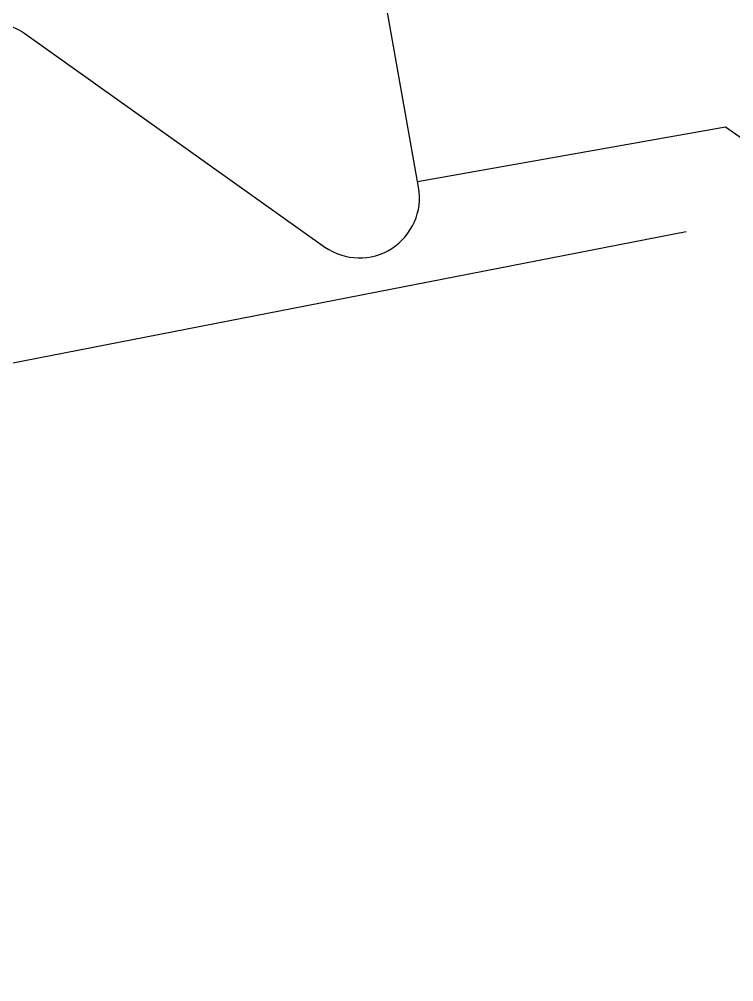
# Model space of a CAD drawing. Header units: millimetres. Extents: x 0 to 8967983, y -224399 to 13801.
# Drawn here: x 71339.998 to 71343.618, y -193419.398 to -193414.52 of the extents above; entities that cross this region are included whole.
import ezdxf

# ---------------------------------------------------------------- set-up
doc = ezdxf.new("R2010")
doc.units = ezdxf.units.MM
doc.header["$LTSCALE"] = 10
doc.layers.add('Архитектура', color=251, linetype='Continuous')

msp = doc.modelspace()

# ---------------------------------------------------------------- linework, layer by layer
at = {"layer": 'Архитектура', "lineweight": 25, "transparency": 33554684}
msp.add_line((71343.3766, -193415.5978), (69282.18, -193817.547), dxfattribs=at)
msp.add_line((71343.3766, -193415.5978), (69282.18, -193817.547), dxfattribs=at)
msp.add_line((71343.3766, -193415.5978), (69282.18, -193817.547), dxfattribs=at)
msp.add_line((71343.3766, -193415.5978), (69282.18, -193817.547), dxfattribs=at)
msp.add_line((71343.3766, -193415.5978), (69282.18, -193817.547), dxfattribs=at)
msp.add_line((71343.3766, -193415.5978), (69282.18, -193817.547), dxfattribs=at)
msp.add_line((71343.3766, -193415.5978), (69282.18, -193817.547), dxfattribs=at)
msp.add_line((71343.3766, -193415.5978), (69282.18, -193817.547), dxfattribs=at)
msp.add_line((71343.3766, -193415.5978), (69282.18, -193817.547), dxfattribs=at)
msp.add_line((71343.3766, -193415.5978), (69282.18, -193817.547), dxfattribs=at)
msp.add_line((71343.3766, -193415.5978), (69282.18, -193817.547), dxfattribs=at)
msp.add_line((71343.3766, -193415.5978), (69282.18, -193817.547), dxfattribs=at)
msp.add_line((71343.3766, -193415.5978), (69282.18, -193817.547), dxfattribs=at)
msp.add_line((71343.3766, -193415.5978), (69282.18, -193817.547), dxfattribs=at)
msp.add_line((71343.3766, -193415.5978), (69282.18, -193817.547), dxfattribs=at)
msp.add_line((71343.3766, -193415.5978), (69282.18, -193817.547), dxfattribs=at)
msp.add_line((71343.3766, -193415.5978), (69282.18, -193817.547), dxfattribs=at)
msp.add_line((71343.3766, -193415.5978), (69282.18, -193817.547), dxfattribs=at)
msp.add_line((71343.3766, -193415.5978), (69282.18, -193817.547), dxfattribs=at)
msp.add_line((71343.3766, -193415.5978), (69282.18, -193817.547), dxfattribs=at)
msp.add_line((71343.3766, -193415.5978), (69282.18, -193817.547), dxfattribs=at)
msp.add_line((71343.3766, -193415.5978), (69282.18, -193817.547), dxfattribs=at)
msp.add_line((71343.3766, -193415.5978), (69282.18, -193817.547), dxfattribs=at)
msp.add_line((71343.3766, -193415.5978), (69282.18, -193817.547), dxfattribs=at)
msp.add_line((71343.3766, -193415.5978), (69282.18, -193817.547), dxfattribs=at)
msp.add_line((71343.3766, -193415.5978), (69282.18, -193817.547), dxfattribs=at)
msp.add_line((71343.3766, -193415.5978), (69282.18, -193817.547), dxfattribs=at)
msp.add_line((71343.3766, -193415.5978), (69282.18, -193817.547), dxfattribs=at)
msp.add_line((71343.3766, -193415.5978), (69282.18, -193817.547), dxfattribs=at)
msp.add_line((71343.3766, -193415.5978), (69282.18, -193817.547), dxfattribs=at)
msp.add_line((71343.3766, -193415.5978), (69282.18, -193817.547), dxfattribs=at)
msp.add_line((71343.3766, -193415.5978), (69282.18, -193817.547), dxfattribs=at)
msp.add_line((71343.3766, -193415.5978), (69282.18, -193817.547), dxfattribs=at)
msp.add_line((71343.3766, -193415.5978), (69282.18, -193817.547), dxfattribs=at)
msp.add_line((71343.3766, -193415.5978), (69282.18, -193817.547), dxfattribs=at)
msp.add_line((71343.3766, -193415.5978), (69282.18, -193817.547), dxfattribs=at)
msp.add_line((71343.3766, -193415.5978), (69282.18, -193817.547), dxfattribs=at)
msp.add_line((71343.3766, -193415.5978), (69282.18, -193817.547), dxfattribs=at)
msp.add_line((71343.3766, -193415.5978), (69282.18, -193817.547), dxfattribs=at)
msp.add_line((71343.3766, -193415.5978), (69282.18, -193817.547), dxfattribs=at)
msp.add_line((71343.3766, -193415.5978), (69282.18, -193817.547), dxfattribs=at)
msp.add_line((71343.3766, -193415.5978), (69282.18, -193817.547), dxfattribs=at)
msp.add_line((71343.3766, -193415.5978), (69282.18, -193817.547), dxfattribs=at)
msp.add_line((71343.3766, -193415.5978), (69282.18, -193817.547), dxfattribs=at)
msp.add_line((71343.3766, -193415.5978), (69282.18, -193817.547), dxfattribs=at)
msp.add_line((71343.3766, -193415.5978), (69282.18, -193817.547), dxfattribs=at)
msp.add_line((71343.3766, -193415.5978), (69282.18, -193817.547), dxfattribs=at)
msp.add_line((71343.3766, -193415.5978), (69282.18, -193817.547), dxfattribs=at)
msp.add_line((71343.3766, -193415.5978), (69282.18, -193817.547), dxfattribs=at)
msp.add_line((71343.3766, -193415.5978), (69282.18, -193817.547), dxfattribs=at)
msp.add_line((71343.3766, -193415.5978), (69282.18, -193817.547), dxfattribs=at)
msp.add_line((71343.3766, -193415.5978), (69282.18, -193817.547), dxfattribs=at)
msp.add_line((71343.3766, -193415.5978), (69282.18, -193817.547), dxfattribs=at)
msp.add_lwpolyline([(71329.514, -193408.4503), (71330.7693, -193415.5333, 0.430028), (71331.1257, -193415.7976), (71331.846, -193415.6699, 0.109814), (71331.9678, -193415.6193), (71333.8598, -193414.4172, -0.800036), (71334.2999, -193414.8171, -0.079083), (71332.3005, -193417.2238, 0.348803), (71332.1306, -193417.6918, 0.436125), (71333.0022, -193417.8329, 0.038423), (71334.1817, -193416.6212, -0.086853), (71335.7915, -193415.2719, -0.346763), (71336.1657, -193415.3202), (71336.7736, -193415.9555, 0.527877), (71337.2692, -193415.8676), (71337.6217, -193415.0622, -0.527877), (71338.1173, -193414.9743), (71338.7252, -193415.6096, 0.527877), (71339.2208, -193415.5217), (71339.5733, -193414.7163, -0.469739), (71340.0257, -193414.5918), (71341.5466, -193415.6745, 0.667984), (71342.0214, -193415.3716), (71340.4511, -193406.5118, 0.414214)], format="xyb", dxfattribs=at)
msp.add_lwpolyline([(71329.514, -193408.4503), (71330.7693, -193415.5333, 0.430028), (71331.1257, -193415.7976), (71331.846, -193415.6699, 0.109814), (71331.9678, -193415.6193), (71333.8598, -193414.4172, -0.800036), (71334.2999, -193414.8171, -0.079083), (71332.3005, -193417.2238, 0.348803), (71332.1306, -193417.6918, 0.436125), (71333.0022, -193417.8329, 0.038423), (71334.1817, -193416.6212, -0.086853), (71335.7915, -193415.2719, -0.346763), (71336.1657, -193415.3202), (71336.7736, -193415.9555, 0.527877), (71337.2692, -193415.8676), (71337.6217, -193415.0622, -0.527877), (71338.1173, -193414.9743), (71338.7252, -193415.6096, 0.527877), (71339.2208, -193415.5217), (71339.5733, -193414.7163, -0.469739), (71340.0257, -193414.5918), (71341.5466, -193415.6745, 0.667984), (71342.0214, -193415.3716), (71340.4511, -193406.5118, 0.414214)], format="xyb", dxfattribs=at)
msp.add_lwpolyline([(71329.514, -193408.4503), (71330.7693, -193415.5333, 0.430028), (71331.1257, -193415.7976), (71331.846, -193415.6699, 0.109814), (71331.9678, -193415.6193), (71333.8598, -193414.4172, -0.800036), (71334.2999, -193414.8171, -0.079083), (71332.3005, -193417.2238, 0.348803), (71332.1306, -193417.6918, 0.436125), (71333.0022, -193417.8329, 0.038423), (71334.1817, -193416.6212, -0.086853), (71335.7915, -193415.2719, -0.346763), (71336.1657, -193415.3202), (71336.7736, -193415.9555, 0.527877), (71337.2692, -193415.8676), (71337.6217, -193415.0622, -0.527877), (71338.1173, -193414.9743), (71338.7252, -193415.6096, 0.527877), (71339.2208, -193415.5217), (71339.5733, -193414.7163, -0.469739), (71340.0257, -193414.5918), (71341.5466, -193415.6745, 0.667984), (71342.0214, -193415.3716), (71340.4511, -193406.5118, 0.414214)], format="xyb", dxfattribs=at)
msp.add_lwpolyline([(71329.514, -193408.4503), (71330.7693, -193415.5333, 0.430028), (71331.1257, -193415.7976), (71331.846, -193415.6699, 0.109814), (71331.9678, -193415.6193), (71333.8598, -193414.4172, -0.800036), (71334.2999, -193414.8171, -0.079083), (71332.3005, -193417.2238, 0.348803), (71332.1306, -193417.6918, 0.436125), (71333.0022, -193417.8329, 0.038423), (71334.1817, -193416.6212, -0.086853), (71335.7915, -193415.2719, -0.346763), (71336.1657, -193415.3202), (71336.7736, -193415.9555, 0.527877), (71337.2692, -193415.8676), (71337.6217, -193415.0622, -0.527877), (71338.1173, -193414.9743), (71338.7252, -193415.6096, 0.527877), (71339.2208, -193415.5217), (71339.5733, -193414.7163, -0.469739), (71340.0257, -193414.5918), (71341.5466, -193415.6745, 0.667984), (71342.0214, -193415.3716), (71340.4511, -193406.5118, 0.414214)], format="xyb", dxfattribs=at)
msp.add_lwpolyline([(71329.514, -193408.4503), (71330.7693, -193415.5333, 0.430028), (71331.1257, -193415.7976), (71331.846, -193415.6699, 0.109814), (71331.9678, -193415.6193), (71333.8598, -193414.4172, -0.800036), (71334.2999, -193414.8171, -0.079083), (71332.3005, -193417.2238, 0.348803), (71332.1306, -193417.6918, 0.436125), (71333.0022, -193417.8329, 0.038423), (71334.1817, -193416.6212, -0.086853), (71335.7915, -193415.2719, -0.346763), (71336.1657, -193415.3202), (71336.7736, -193415.9555, 0.527877), (71337.2692, -193415.8676), (71337.6217, -193415.0622, -0.527877), (71338.1173, -193414.9743), (71338.7252, -193415.6096, 0.527877), (71339.2208, -193415.5217), (71339.5733, -193414.7163, -0.469739), (71340.0257, -193414.5918), (71341.5466, -193415.6745, 0.667984), (71342.0214, -193415.3716), (71340.4511, -193406.5118, 0.414214)], format="xyb", dxfattribs=at)
msp.add_lwpolyline([(71329.514, -193408.4503), (71330.7693, -193415.5333, 0.430028), (71331.1257, -193415.7976), (71331.846, -193415.6699, 0.109814), (71331.9678, -193415.6193), (71333.8598, -193414.4172, -0.800036), (71334.2999, -193414.8171, -0.079083), (71332.3005, -193417.2238, 0.348803), (71332.1306, -193417.6918, 0.436125), (71333.0022, -193417.8329, 0.038423), (71334.1817, -193416.6212, -0.086853), (71335.7915, -193415.2719, -0.346763), (71336.1657, -193415.3202), (71336.7736, -193415.9555, 0.527877), (71337.2692, -193415.8676), (71337.6217, -193415.0622, -0.527877), (71338.1173, -193414.9743), (71338.7252, -193415.6096, 0.527877), (71339.2208, -193415.5217), (71339.5733, -193414.7163, -0.469739), (71340.0257, -193414.5918), (71341.5466, -193415.6745, 0.667984), (71342.0214, -193415.3716), (71340.4511, -193406.5118, 0.414214)], format="xyb", dxfattribs=at)
msp.add_lwpolyline([(71329.514, -193408.4503), (71330.7693, -193415.5333, 0.430028), (71331.1257, -193415.7976), (71331.846, -193415.6699, 0.109814), (71331.9678, -193415.6193), (71333.8598, -193414.4172, -0.800036), (71334.2999, -193414.8171, -0.079083), (71332.3005, -193417.2238, 0.348803), (71332.1306, -193417.6918, 0.436125), (71333.0022, -193417.8329, 0.038423), (71334.1817, -193416.6212, -0.086853), (71335.7915, -193415.2719, -0.346763), (71336.1657, -193415.3202), (71336.7736, -193415.9555, 0.527877), (71337.2692, -193415.8676), (71337.6217, -193415.0622, -0.527877), (71338.1173, -193414.9743), (71338.7252, -193415.6096, 0.527877), (71339.2208, -193415.5217), (71339.5733, -193414.7163, -0.469739), (71340.0257, -193414.5918), (71341.5466, -193415.6745, 0.667984), (71342.0214, -193415.3716), (71340.4511, -193406.5118, 0.414214)], format="xyb", dxfattribs=at)
msp.add_lwpolyline([(71329.514, -193408.4503), (71330.7693, -193415.5333, 0.430028), (71331.1257, -193415.7976), (71331.846, -193415.6699, 0.109814), (71331.9678, -193415.6193), (71333.8598, -193414.4172, -0.800036), (71334.2999, -193414.8171, -0.079083), (71332.3005, -193417.2238, 0.348803), (71332.1306, -193417.6918, 0.436125), (71333.0022, -193417.8329, 0.038423), (71334.1817, -193416.6212, -0.086853), (71335.7915, -193415.2719, -0.346763), (71336.1657, -193415.3202), (71336.7736, -193415.9555, 0.527877), (71337.2692, -193415.8676), (71337.6217, -193415.0622, -0.527877), (71338.1173, -193414.9743), (71338.7252, -193415.6096, 0.527877), (71339.2208, -193415.5217), (71339.5733, -193414.7163, -0.469739), (71340.0257, -193414.5918), (71341.5466, -193415.6745, 0.667984), (71342.0214, -193415.3716), (71340.4511, -193406.5118, 0.414214)], format="xyb", dxfattribs=at)
msp.add_lwpolyline([(71329.514, -193408.4503), (71330.7693, -193415.5333, 0.430028), (71331.1257, -193415.7976), (71331.846, -193415.6699, 0.109814), (71331.9678, -193415.6193), (71333.8598, -193414.4172, -0.800036), (71334.2999, -193414.8171, -0.079083), (71332.3005, -193417.2238, 0.348803), (71332.1306, -193417.6918, 0.436125), (71333.0022, -193417.8329, 0.038423), (71334.1817, -193416.6212, -0.086853), (71335.7915, -193415.2719, -0.346763), (71336.1657, -193415.3202), (71336.7736, -193415.9555, 0.527877), (71337.2692, -193415.8676), (71337.6217, -193415.0622, -0.527877), (71338.1173, -193414.9743), (71338.7252, -193415.6096, 0.527877), (71339.2208, -193415.5217), (71339.5733, -193414.7163, -0.469739), (71340.0257, -193414.5918), (71341.5466, -193415.6745, 0.667984), (71342.0214, -193415.3716), (71340.4511, -193406.5118, 0.414214)], format="xyb", dxfattribs=at)
msp.add_lwpolyline([(71329.514, -193408.4503), (71330.7693, -193415.5333, 0.430028), (71331.1257, -193415.7976), (71331.846, -193415.6699, 0.109814), (71331.9678, -193415.6193), (71333.8598, -193414.4172, -0.800036), (71334.2999, -193414.8171, -0.079083), (71332.3005, -193417.2238, 0.348803), (71332.1306, -193417.6918, 0.436125), (71333.0022, -193417.8329, 0.038423), (71334.1817, -193416.6212, -0.086853), (71335.7915, -193415.2719, -0.346763), (71336.1657, -193415.3202), (71336.7736, -193415.9555, 0.527877), (71337.2692, -193415.8676), (71337.6217, -193415.0622, -0.527877), (71338.1173, -193414.9743), (71338.7252, -193415.6096, 0.527877), (71339.2208, -193415.5217), (71339.5733, -193414.7163, -0.469739), (71340.0257, -193414.5918), (71341.5466, -193415.6745, 0.667984), (71342.0214, -193415.3716), (71340.4511, -193406.5118, 0.414214)], format="xyb", dxfattribs=at)
msp.add_lwpolyline([(71329.514, -193408.4503), (71330.7693, -193415.5333, 0.430028), (71331.1257, -193415.7976), (71331.846, -193415.6699, 0.109814), (71331.9678, -193415.6193), (71333.8598, -193414.4172, -0.800036), (71334.2999, -193414.8171, -0.079083), (71332.3005, -193417.2238, 0.348803), (71332.1306, -193417.6918, 0.436125), (71333.0022, -193417.8329, 0.038423), (71334.1817, -193416.6212, -0.086853), (71335.7915, -193415.2719, -0.346763), (71336.1657, -193415.3202), (71336.7736, -193415.9555, 0.527877), (71337.2692, -193415.8676), (71337.6217, -193415.0622, -0.527877), (71338.1173, -193414.9743), (71338.7252, -193415.6096, 0.527877), (71339.2208, -193415.5217), (71339.5733, -193414.7163, -0.469739), (71340.0257, -193414.5918), (71341.5466, -193415.6745, 0.667984), (71342.0214, -193415.3716), (71340.4511, -193406.5118, 0.414214)], format="xyb", dxfattribs=at)
msp.add_lwpolyline([(71329.514, -193408.4503), (71330.7693, -193415.5333, 0.430028), (71331.1257, -193415.7976), (71331.846, -193415.6699, 0.109814), (71331.9678, -193415.6193), (71333.8598, -193414.4172, -0.800036), (71334.2999, -193414.8171, -0.079083), (71332.3005, -193417.2238, 0.348803), (71332.1306, -193417.6918, 0.436125), (71333.0022, -193417.8329, 0.038423), (71334.1817, -193416.6212, -0.086853), (71335.7915, -193415.2719, -0.346763), (71336.1657, -193415.3202), (71336.7736, -193415.9555, 0.527877), (71337.2692, -193415.8676), (71337.6217, -193415.0622, -0.527877), (71338.1173, -193414.9743), (71338.7252, -193415.6096, 0.527877), (71339.2208, -193415.5217), (71339.5733, -193414.7163, -0.469739), (71340.0257, -193414.5918), (71341.5466, -193415.6745, 0.667984), (71342.0214, -193415.3716), (71340.4511, -193406.5118, 0.414214)], format="xyb", dxfattribs=at)
msp.add_lwpolyline([(71329.514, -193408.4503), (71330.7693, -193415.5333, 0.430028), (71331.1257, -193415.7976), (71331.846, -193415.6699, 0.109814), (71331.9678, -193415.6193), (71333.8598, -193414.4172, -0.800036), (71334.2999, -193414.8171, -0.079083), (71332.3005, -193417.2238, 0.348803), (71332.1306, -193417.6918, 0.436125), (71333.0022, -193417.8329, 0.038423), (71334.1817, -193416.6212, -0.086853), (71335.7915, -193415.2719, -0.346763), (71336.1657, -193415.3202), (71336.7736, -193415.9555, 0.527877), (71337.2692, -193415.8676), (71337.6217, -193415.0622, -0.527877), (71338.1173, -193414.9743), (71338.7252, -193415.6096, 0.527877), (71339.2208, -193415.5217), (71339.5733, -193414.7163, -0.469739), (71340.0257, -193414.5918), (71341.5466, -193415.6745, 0.667984), (71342.0214, -193415.3716), (71340.4511, -193406.5118, 0.414214)], format="xyb", dxfattribs=at)
msp.add_lwpolyline([(71329.514, -193408.4503), (71330.7693, -193415.5333, 0.430028), (71331.1257, -193415.7976), (71331.846, -193415.6699, 0.109814), (71331.9678, -193415.6193), (71333.8598, -193414.4172, -0.800036), (71334.2999, -193414.8171, -0.079083), (71332.3005, -193417.2238, 0.348803), (71332.1306, -193417.6918, 0.436125), (71333.0022, -193417.8329, 0.038423), (71334.1817, -193416.6212, -0.086853), (71335.7915, -193415.2719, -0.346763), (71336.1657, -193415.3202), (71336.7736, -193415.9555, 0.527877), (71337.2692, -193415.8676), (71337.6217, -193415.0622, -0.527877), (71338.1173, -193414.9743), (71338.7252, -193415.6096, 0.527877), (71339.2208, -193415.5217), (71339.5733, -193414.7163, -0.469739), (71340.0257, -193414.5918), (71341.5466, -193415.6745, 0.667984), (71342.0214, -193415.3716), (71340.4511, -193406.5118, 0.414214)], format="xyb", dxfattribs=at)
msp.add_lwpolyline([(71329.514, -193408.4503), (71330.7693, -193415.5333, 0.430028), (71331.1257, -193415.7976), (71331.846, -193415.6699, 0.109814), (71331.9678, -193415.6193), (71333.8598, -193414.4172, -0.800036), (71334.2999, -193414.8171, -0.079083), (71332.3005, -193417.2238, 0.348803), (71332.1306, -193417.6918, 0.436125), (71333.0022, -193417.8329, 0.038423), (71334.1817, -193416.6212, -0.086853), (71335.7915, -193415.2719, -0.346763), (71336.1657, -193415.3202), (71336.7736, -193415.9555, 0.527877), (71337.2692, -193415.8676), (71337.6217, -193415.0622, -0.527877), (71338.1173, -193414.9743), (71338.7252, -193415.6096, 0.527877), (71339.2208, -193415.5217), (71339.5733, -193414.7163, -0.469739), (71340.0257, -193414.5918), (71341.5466, -193415.6745, 0.667984), (71342.0214, -193415.3716), (71340.4511, -193406.5118, 0.414214)], format="xyb", dxfattribs=at)
msp.add_lwpolyline([(71329.514, -193408.4503), (71330.7693, -193415.5333, 0.430028), (71331.1257, -193415.7976), (71331.846, -193415.6699, 0.109814), (71331.9678, -193415.6193), (71333.8598, -193414.4172, -0.800036), (71334.2999, -193414.8171, -0.079083), (71332.3005, -193417.2238, 0.348803), (71332.1306, -193417.6918, 0.436125), (71333.0022, -193417.8329, 0.038423), (71334.1817, -193416.6212, -0.086853), (71335.7915, -193415.2719, -0.346763), (71336.1657, -193415.3202), (71336.7736, -193415.9555, 0.527877), (71337.2692, -193415.8676), (71337.6217, -193415.0622, -0.527877), (71338.1173, -193414.9743), (71338.7252, -193415.6096, 0.527877), (71339.2208, -193415.5217), (71339.5733, -193414.7163, -0.469739), (71340.0257, -193414.5918), (71341.5466, -193415.6745, 0.667984), (71342.0214, -193415.3716), (71340.4511, -193406.5118, 0.414214)], format="xyb", dxfattribs=at)
msp.add_lwpolyline([(71329.514, -193408.4503), (71330.7693, -193415.5333, 0.430028), (71331.1257, -193415.7976), (71331.846, -193415.6699, 0.109814), (71331.9678, -193415.6193), (71333.8598, -193414.4172, -0.800036), (71334.2999, -193414.8171, -0.079083), (71332.3005, -193417.2238, 0.348803), (71332.1306, -193417.6918, 0.436125), (71333.0022, -193417.8329, 0.038423), (71334.1817, -193416.6212, -0.086853), (71335.7915, -193415.2719, -0.346763), (71336.1657, -193415.3202), (71336.7736, -193415.9555, 0.527877), (71337.2692, -193415.8676), (71337.6217, -193415.0622, -0.527877), (71338.1173, -193414.9743), (71338.7252, -193415.6096, 0.527877), (71339.2208, -193415.5217), (71339.5733, -193414.7163, -0.469739), (71340.0257, -193414.5918), (71341.5466, -193415.6745, 0.667984), (71342.0214, -193415.3716), (71340.4511, -193406.5118, 0.414214)], format="xyb", dxfattribs=at)
msp.add_lwpolyline([(71329.514, -193408.4503), (71330.7693, -193415.5333, 0.430028), (71331.1257, -193415.7976), (71331.846, -193415.6699, 0.109814), (71331.9678, -193415.6193), (71333.8598, -193414.4172, -0.800036), (71334.2999, -193414.8171, -0.079083), (71332.3005, -193417.2238, 0.348803), (71332.1306, -193417.6918, 0.436125), (71333.0022, -193417.8329, 0.038423), (71334.1817, -193416.6212, -0.086853), (71335.7915, -193415.2719, -0.346763), (71336.1657, -193415.3202), (71336.7736, -193415.9555, 0.527877), (71337.2692, -193415.8676), (71337.6217, -193415.0622, -0.527877), (71338.1173, -193414.9743), (71338.7252, -193415.6096, 0.527877), (71339.2208, -193415.5217), (71339.5733, -193414.7163, -0.469739), (71340.0257, -193414.5918), (71341.5466, -193415.6745, 0.667984), (71342.0214, -193415.3716), (71340.4511, -193406.5118, 0.414214)], format="xyb", dxfattribs=at)
msp.add_lwpolyline([(71329.514, -193408.4503), (71330.7693, -193415.5333, 0.430028), (71331.1257, -193415.7976), (71331.846, -193415.6699, 0.109814), (71331.9678, -193415.6193), (71333.8598, -193414.4172, -0.800036), (71334.2999, -193414.8171, -0.079083), (71332.3005, -193417.2238, 0.348803), (71332.1306, -193417.6918, 0.436125), (71333.0022, -193417.8329, 0.038423), (71334.1817, -193416.6212, -0.086853), (71335.7915, -193415.2719, -0.346763), (71336.1657, -193415.3202), (71336.7736, -193415.9555, 0.527877), (71337.2692, -193415.8676), (71337.6217, -193415.0622, -0.527877), (71338.1173, -193414.9743), (71338.7252, -193415.6096, 0.527877), (71339.2208, -193415.5217), (71339.5733, -193414.7163, -0.469739), (71340.0257, -193414.5918), (71341.5466, -193415.6745, 0.667984), (71342.0214, -193415.3716), (71340.4511, -193406.5118, 0.414214)], format="xyb", dxfattribs=at)
msp.add_lwpolyline([(71329.514, -193408.4503), (71330.7693, -193415.5333, 0.430028), (71331.1257, -193415.7976), (71331.846, -193415.6699, 0.109814), (71331.9678, -193415.6193), (71333.8598, -193414.4172, -0.800036), (71334.2999, -193414.8171, -0.079083), (71332.3005, -193417.2238, 0.348803), (71332.1306, -193417.6918, 0.436125), (71333.0022, -193417.8329, 0.038423), (71334.1817, -193416.6212, -0.086853), (71335.7915, -193415.2719, -0.346763), (71336.1657, -193415.3202), (71336.7736, -193415.9555, 0.527877), (71337.2692, -193415.8676), (71337.6217, -193415.0622, -0.527877), (71338.1173, -193414.9743), (71338.7252, -193415.6096, 0.527877), (71339.2208, -193415.5217), (71339.5733, -193414.7163, -0.469739), (71340.0257, -193414.5918), (71341.5466, -193415.6745, 0.667984), (71342.0214, -193415.3716), (71340.4511, -193406.5118, 0.414214)], format="xyb", dxfattribs=at)
msp.add_lwpolyline([(71329.514, -193408.4503), (71330.7693, -193415.5333, 0.430028), (71331.1257, -193415.7976), (71331.846, -193415.6699, 0.109814), (71331.9678, -193415.6193), (71333.8598, -193414.4172, -0.800036), (71334.2999, -193414.8171, -0.079083), (71332.3005, -193417.2238, 0.348803), (71332.1306, -193417.6918, 0.436125), (71333.0022, -193417.8329, 0.038423), (71334.1817, -193416.6212, -0.086853), (71335.7915, -193415.2719, -0.346763), (71336.1657, -193415.3202), (71336.7736, -193415.9555, 0.527877), (71337.2692, -193415.8676), (71337.6217, -193415.0622, -0.527877), (71338.1173, -193414.9743), (71338.7252, -193415.6096, 0.527877), (71339.2208, -193415.5217), (71339.5733, -193414.7163, -0.469739), (71340.0257, -193414.5918), (71341.5466, -193415.6745, 0.667984), (71342.0214, -193415.3716), (71340.4511, -193406.5118, 0.414214)], format="xyb", dxfattribs=at)
msp.add_lwpolyline([(71329.514, -193408.4503), (71330.7693, -193415.5333, 0.430028), (71331.1257, -193415.7976), (71331.846, -193415.6699, 0.109814), (71331.9678, -193415.6193), (71333.8598, -193414.4172, -0.800036), (71334.2999, -193414.8171, -0.079083), (71332.3005, -193417.2238, 0.348803), (71332.1306, -193417.6918, 0.436125), (71333.0022, -193417.8329, 0.038423), (71334.1817, -193416.6212, -0.086853), (71335.7915, -193415.2719, -0.346763), (71336.1657, -193415.3202), (71336.7736, -193415.9555, 0.527877), (71337.2692, -193415.8676), (71337.6217, -193415.0622, -0.527877), (71338.1173, -193414.9743), (71338.7252, -193415.6096, 0.527877), (71339.2208, -193415.5217), (71339.5733, -193414.7163, -0.469739), (71340.0257, -193414.5918), (71341.5466, -193415.6745, 0.667984), (71342.0214, -193415.3716), (71340.4511, -193406.5118, 0.414214)], format="xyb", dxfattribs=at)
msp.add_lwpolyline([(71329.514, -193408.4503), (71330.7693, -193415.5333, 0.430028), (71331.1257, -193415.7976), (71331.846, -193415.6699, 0.109814), (71331.9678, -193415.6193), (71333.8598, -193414.4172, -0.800036), (71334.2999, -193414.8171, -0.079083), (71332.3005, -193417.2238, 0.348803), (71332.1306, -193417.6918, 0.436125), (71333.0022, -193417.8329, 0.038423), (71334.1817, -193416.6212, -0.086853), (71335.7915, -193415.2719, -0.346763), (71336.1657, -193415.3202), (71336.7736, -193415.9555, 0.527877), (71337.2692, -193415.8676), (71337.6217, -193415.0622, -0.527877), (71338.1173, -193414.9743), (71338.7252, -193415.6096, 0.527877), (71339.2208, -193415.5217), (71339.5733, -193414.7163, -0.469739), (71340.0257, -193414.5918), (71341.5466, -193415.6745, 0.667984), (71342.0214, -193415.3716), (71340.4511, -193406.5118, 0.414214)], format="xyb", dxfattribs=at)
msp.add_lwpolyline([(71329.514, -193408.4503), (71330.7693, -193415.5333, 0.430028), (71331.1257, -193415.7976), (71331.846, -193415.6699, 0.109814), (71331.9678, -193415.6193), (71333.8598, -193414.4172, -0.800036), (71334.2999, -193414.8171, -0.079083), (71332.3005, -193417.2238, 0.348803), (71332.1306, -193417.6918, 0.436125), (71333.0022, -193417.8329, 0.038423), (71334.1817, -193416.6212, -0.086853), (71335.7915, -193415.2719, -0.346763), (71336.1657, -193415.3202), (71336.7736, -193415.9555, 0.527877), (71337.2692, -193415.8676), (71337.6217, -193415.0622, -0.527877), (71338.1173, -193414.9743), (71338.7252, -193415.6096, 0.527877), (71339.2208, -193415.5217), (71339.5733, -193414.7163, -0.469739), (71340.0257, -193414.5918), (71341.5466, -193415.6745, 0.667984), (71342.0214, -193415.3716), (71340.4511, -193406.5118, 0.414214)], format="xyb", dxfattribs=at)
msp.add_lwpolyline([(71329.514, -193408.4503), (71330.7693, -193415.5333, 0.430028), (71331.1257, -193415.7976), (71331.846, -193415.6699, 0.109814), (71331.9678, -193415.6193), (71333.8598, -193414.4172, -0.800036), (71334.2999, -193414.8171, -0.079083), (71332.3005, -193417.2238, 0.348803), (71332.1306, -193417.6918, 0.436125), (71333.0022, -193417.8329, 0.038423), (71334.1817, -193416.6212, -0.086853), (71335.7915, -193415.2719, -0.346763), (71336.1657, -193415.3202), (71336.7736, -193415.9555, 0.527877), (71337.2692, -193415.8676), (71337.6217, -193415.0622, -0.527877), (71338.1173, -193414.9743), (71338.7252, -193415.6096, 0.527877), (71339.2208, -193415.5217), (71339.5733, -193414.7163, -0.469739), (71340.0257, -193414.5918), (71341.5466, -193415.6745, 0.667984), (71342.0214, -193415.3716), (71340.4511, -193406.5118, 0.414214)], format="xyb", dxfattribs=at)
msp.add_lwpolyline([(71329.514, -193408.4503), (71330.7693, -193415.5333, 0.430028), (71331.1257, -193415.7976), (71331.846, -193415.6699, 0.109814), (71331.9678, -193415.6193), (71333.8598, -193414.4172, -0.800036), (71334.2999, -193414.8171, -0.079083), (71332.3005, -193417.2238, 0.348803), (71332.1306, -193417.6918, 0.436125), (71333.0022, -193417.8329, 0.038423), (71334.1817, -193416.6212, -0.086853), (71335.7915, -193415.2719, -0.346763), (71336.1657, -193415.3202), (71336.7736, -193415.9555, 0.527877), (71337.2692, -193415.8676), (71337.6217, -193415.0622, -0.527877), (71338.1173, -193414.9743), (71338.7252, -193415.6096, 0.527877), (71339.2208, -193415.5217), (71339.5733, -193414.7163, -0.469739), (71340.0257, -193414.5918), (71341.5466, -193415.6745, 0.667984), (71342.0214, -193415.3716), (71340.4511, -193406.5118, 0.414214)], format="xyb", dxfattribs=at)
msp.add_lwpolyline([(71329.514, -193408.4503), (71330.7693, -193415.5333, 0.430028), (71331.1257, -193415.7976), (71331.846, -193415.6699, 0.109814), (71331.9678, -193415.6193), (71333.8598, -193414.4172, -0.800036), (71334.2999, -193414.8171, -0.079083), (71332.3005, -193417.2238, 0.348803), (71332.1306, -193417.6918, 0.436125), (71333.0022, -193417.8329, 0.038423), (71334.1817, -193416.6212, -0.086853), (71335.7915, -193415.2719, -0.346763), (71336.1657, -193415.3202), (71336.7736, -193415.9555, 0.527877), (71337.2692, -193415.8676), (71337.6217, -193415.0622, -0.527877), (71338.1173, -193414.9743), (71338.7252, -193415.6096, 0.527877), (71339.2208, -193415.5217), (71339.5733, -193414.7163, -0.469739), (71340.0257, -193414.5918), (71341.5466, -193415.6745, 0.667984), (71342.0214, -193415.3716), (71340.4511, -193406.5118, 0.414214)], format="xyb", dxfattribs=at)
msp.add_lwpolyline([(71329.514, -193408.4503), (71330.7693, -193415.5333, 0.430028), (71331.1257, -193415.7976), (71331.846, -193415.6699, 0.109814), (71331.9678, -193415.6193), (71333.8598, -193414.4172, -0.800036), (71334.2999, -193414.8171, -0.079083), (71332.3005, -193417.2238, 0.348803), (71332.1306, -193417.6918, 0.436125), (71333.0022, -193417.8329, 0.038423), (71334.1817, -193416.6212, -0.086853), (71335.7915, -193415.2719, -0.346763), (71336.1657, -193415.3202), (71336.7736, -193415.9555, 0.527877), (71337.2692, -193415.8676), (71337.6217, -193415.0622, -0.527877), (71338.1173, -193414.9743), (71338.7252, -193415.6096, 0.527877), (71339.2208, -193415.5217), (71339.5733, -193414.7163, -0.469739), (71340.0257, -193414.5918), (71341.5466, -193415.6745, 0.667984), (71342.0214, -193415.3716), (71340.4511, -193406.5118, 0.414214)], format="xyb", dxfattribs=at)
msp.add_lwpolyline([(71329.514, -193408.4503), (71330.7693, -193415.5333, 0.430028), (71331.1257, -193415.7976), (71331.846, -193415.6699, 0.109814), (71331.9678, -193415.6193), (71333.8598, -193414.4172, -0.800036), (71334.2999, -193414.8171, -0.079083), (71332.3005, -193417.2238, 0.348803), (71332.1306, -193417.6918, 0.436125), (71333.0022, -193417.8329, 0.038423), (71334.1817, -193416.6212, -0.086853), (71335.7915, -193415.2719, -0.346763), (71336.1657, -193415.3202), (71336.7736, -193415.9555, 0.527877), (71337.2692, -193415.8676), (71337.6217, -193415.0622, -0.527877), (71338.1173, -193414.9743), (71338.7252, -193415.6096, 0.527877), (71339.2208, -193415.5217), (71339.5733, -193414.7163, -0.469739), (71340.0257, -193414.5918), (71341.5466, -193415.6745, 0.667984), (71342.0214, -193415.3716), (71340.4511, -193406.5118, 0.414214)], format="xyb", dxfattribs=at)
msp.add_lwpolyline([(71329.514, -193408.4503), (71330.7693, -193415.5333, 0.430028), (71331.1257, -193415.7976), (71331.846, -193415.6699, 0.109814), (71331.9678, -193415.6193), (71333.8598, -193414.4172, -0.800036), (71334.2999, -193414.8171, -0.079083), (71332.3005, -193417.2238, 0.348803), (71332.1306, -193417.6918, 0.436125), (71333.0022, -193417.8329, 0.038423), (71334.1817, -193416.6212, -0.086853), (71335.7915, -193415.2719, -0.346763), (71336.1657, -193415.3202), (71336.7736, -193415.9555, 0.527877), (71337.2692, -193415.8676), (71337.6217, -193415.0622, -0.527877), (71338.1173, -193414.9743), (71338.7252, -193415.6096, 0.527877), (71339.2208, -193415.5217), (71339.5733, -193414.7163, -0.469739), (71340.0257, -193414.5918), (71341.5466, -193415.6745, 0.667984), (71342.0214, -193415.3716), (71340.4511, -193406.5118, 0.414214)], format="xyb", dxfattribs=at)
msp.add_lwpolyline([(71329.514, -193408.4503), (71330.7693, -193415.5333, 0.430028), (71331.1257, -193415.7976), (71331.846, -193415.6699, 0.109814), (71331.9678, -193415.6193), (71333.8598, -193414.4172, -0.800036), (71334.2999, -193414.8171, -0.079083), (71332.3005, -193417.2238, 0.348803), (71332.1306, -193417.6918, 0.436125), (71333.0022, -193417.8329, 0.038423), (71334.1817, -193416.6212, -0.086853), (71335.7915, -193415.2719, -0.346763), (71336.1657, -193415.3202), (71336.7736, -193415.9555, 0.527877), (71337.2692, -193415.8676), (71337.6217, -193415.0622, -0.527877), (71338.1173, -193414.9743), (71338.7252, -193415.6096, 0.527877), (71339.2208, -193415.5217), (71339.5733, -193414.7163, -0.469739), (71340.0257, -193414.5918), (71341.5466, -193415.6745, 0.667984), (71342.0214, -193415.3716), (71340.4511, -193406.5118, 0.414214)], format="xyb", dxfattribs=at)
msp.add_lwpolyline([(71329.514, -193408.4503), (71330.7693, -193415.5333, 0.430028), (71331.1257, -193415.7976), (71331.846, -193415.6699, 0.109814), (71331.9678, -193415.6193), (71333.8598, -193414.4172, -0.800036), (71334.2999, -193414.8171, -0.079083), (71332.3005, -193417.2238, 0.348803), (71332.1306, -193417.6918, 0.436125), (71333.0022, -193417.8329, 0.038423), (71334.1817, -193416.6212, -0.086853), (71335.7915, -193415.2719, -0.346763), (71336.1657, -193415.3202), (71336.7736, -193415.9555, 0.527877), (71337.2692, -193415.8676), (71337.6217, -193415.0622, -0.527877), (71338.1173, -193414.9743), (71338.7252, -193415.6096, 0.527877), (71339.2208, -193415.5217), (71339.5733, -193414.7163, -0.469739), (71340.0257, -193414.5918), (71341.5466, -193415.6745, 0.667984), (71342.0214, -193415.3716), (71340.4511, -193406.5118, 0.414214)], format="xyb", dxfattribs=at)
msp.add_lwpolyline([(71329.514, -193408.4503), (71330.7693, -193415.5333, 0.430028), (71331.1257, -193415.7976), (71331.846, -193415.6699, 0.109814), (71331.9678, -193415.6193), (71333.8598, -193414.4172, -0.800036), (71334.2999, -193414.8171, -0.079083), (71332.3005, -193417.2238, 0.348803), (71332.1306, -193417.6918, 0.436125), (71333.0022, -193417.8329, 0.038423), (71334.1817, -193416.6212, -0.086853), (71335.7915, -193415.2719, -0.346763), (71336.1657, -193415.3202), (71336.7736, -193415.9555, 0.527877), (71337.2692, -193415.8676), (71337.6217, -193415.0622, -0.527877), (71338.1173, -193414.9743), (71338.7252, -193415.6096, 0.527877), (71339.2208, -193415.5217), (71339.5733, -193414.7163, -0.469739), (71340.0257, -193414.5918), (71341.5466, -193415.6745, 0.667984), (71342.0214, -193415.3716), (71340.4511, -193406.5118, 0.414214)], format="xyb", dxfattribs=at)
msp.add_lwpolyline([(71329.514, -193408.4503), (71330.7693, -193415.5333, 0.430028), (71331.1257, -193415.7976), (71331.846, -193415.6699, 0.109814), (71331.9678, -193415.6193), (71333.8598, -193414.4172, -0.800036), (71334.2999, -193414.8171, -0.079083), (71332.3005, -193417.2238, 0.348803), (71332.1306, -193417.6918, 0.436125), (71333.0022, -193417.8329, 0.038423), (71334.1817, -193416.6212, -0.086853), (71335.7915, -193415.2719, -0.346763), (71336.1657, -193415.3202), (71336.7736, -193415.9555, 0.527877), (71337.2692, -193415.8676), (71337.6217, -193415.0622, -0.527877), (71338.1173, -193414.9743), (71338.7252, -193415.6096, 0.527877), (71339.2208, -193415.5217), (71339.5733, -193414.7163, -0.469739), (71340.0257, -193414.5918), (71341.5466, -193415.6745, 0.667984), (71342.0214, -193415.3716), (71340.4511, -193406.5118, 0.414214)], format="xyb", dxfattribs=at)
msp.add_lwpolyline([(71329.514, -193408.4503), (71330.7693, -193415.5333, 0.430028), (71331.1257, -193415.7976), (71331.846, -193415.6699, 0.109814), (71331.9678, -193415.6193), (71333.8598, -193414.4172, -0.800036), (71334.2999, -193414.8171, -0.079083), (71332.3005, -193417.2238, 0.348803), (71332.1306, -193417.6918, 0.436125), (71333.0022, -193417.8329, 0.038423), (71334.1817, -193416.6212, -0.086853), (71335.7915, -193415.2719, -0.346763), (71336.1657, -193415.3202), (71336.7736, -193415.9555, 0.527877), (71337.2692, -193415.8676), (71337.6217, -193415.0622, -0.527877), (71338.1173, -193414.9743), (71338.7252, -193415.6096, 0.527877), (71339.2208, -193415.5217), (71339.5733, -193414.7163, -0.469739), (71340.0257, -193414.5918), (71341.5466, -193415.6745, 0.667984), (71342.0214, -193415.3716), (71340.4511, -193406.5118, 0.414214)], format="xyb", dxfattribs=at)
msp.add_lwpolyline([(71329.514, -193408.4503), (71330.7693, -193415.5333, 0.430028), (71331.1257, -193415.7976), (71331.846, -193415.6699, 0.109814), (71331.9678, -193415.6193), (71333.8598, -193414.4172, -0.800036), (71334.2999, -193414.8171, -0.079083), (71332.3005, -193417.2238, 0.348803), (71332.1306, -193417.6918, 0.436125), (71333.0022, -193417.8329, 0.038423), (71334.1817, -193416.6212, -0.086853), (71335.7915, -193415.2719, -0.346763), (71336.1657, -193415.3202), (71336.7736, -193415.9555, 0.527877), (71337.2692, -193415.8676), (71337.6217, -193415.0622, -0.527877), (71338.1173, -193414.9743), (71338.7252, -193415.6096, 0.527877), (71339.2208, -193415.5217), (71339.5733, -193414.7163, -0.469739), (71340.0257, -193414.5918), (71341.5466, -193415.6745, 0.667984), (71342.0214, -193415.3716), (71340.4511, -193406.5118, 0.414214)], format="xyb", dxfattribs=at)
msp.add_lwpolyline([(71329.514, -193408.4503), (71330.7693, -193415.5333, 0.430028), (71331.1257, -193415.7976), (71331.846, -193415.6699, 0.109814), (71331.9678, -193415.6193), (71333.8598, -193414.4172, -0.800036), (71334.2999, -193414.8171, -0.079083), (71332.3005, -193417.2238, 0.348803), (71332.1306, -193417.6918, 0.436125), (71333.0022, -193417.8329, 0.038423), (71334.1817, -193416.6212, -0.086853), (71335.7915, -193415.2719, -0.346763), (71336.1657, -193415.3202), (71336.7736, -193415.9555, 0.527877), (71337.2692, -193415.8676), (71337.6217, -193415.0622, -0.527877), (71338.1173, -193414.9743), (71338.7252, -193415.6096, 0.527877), (71339.2208, -193415.5217), (71339.5733, -193414.7163, -0.469739), (71340.0257, -193414.5918), (71341.5466, -193415.6745, 0.667984), (71342.0214, -193415.3716), (71340.4511, -193406.5118, 0.414214)], format="xyb", dxfattribs=at)
msp.add_lwpolyline([(71329.514, -193408.4503), (71330.7693, -193415.5333, 0.430028), (71331.1257, -193415.7976), (71331.846, -193415.6699, 0.109814), (71331.9678, -193415.6193), (71333.8598, -193414.4172, -0.800036), (71334.2999, -193414.8171, -0.079083), (71332.3005, -193417.2238, 0.348803), (71332.1306, -193417.6918, 0.436125), (71333.0022, -193417.8329, 0.038423), (71334.1817, -193416.6212, -0.086853), (71335.7915, -193415.2719, -0.346763), (71336.1657, -193415.3202), (71336.7736, -193415.9555, 0.527877), (71337.2692, -193415.8676), (71337.6217, -193415.0622, -0.527877), (71338.1173, -193414.9743), (71338.7252, -193415.6096, 0.527877), (71339.2208, -193415.5217), (71339.5733, -193414.7163, -0.469739), (71340.0257, -193414.5918), (71341.5466, -193415.6745, 0.667984), (71342.0214, -193415.3716), (71340.4511, -193406.5118, 0.414214)], format="xyb", dxfattribs=at)
msp.add_lwpolyline([(71329.514, -193408.4503), (71330.7693, -193415.5333, 0.430028), (71331.1257, -193415.7976), (71331.846, -193415.6699, 0.109814), (71331.9678, -193415.6193), (71333.8598, -193414.4172, -0.800036), (71334.2999, -193414.8171, -0.079083), (71332.3005, -193417.2238, 0.348803), (71332.1306, -193417.6918, 0.436125), (71333.0022, -193417.8329, 0.038423), (71334.1817, -193416.6212, -0.086853), (71335.7915, -193415.2719, -0.346763), (71336.1657, -193415.3202), (71336.7736, -193415.9555, 0.527877), (71337.2692, -193415.8676), (71337.6217, -193415.0622, -0.527877), (71338.1173, -193414.9743), (71338.7252, -193415.6096, 0.527877), (71339.2208, -193415.5217), (71339.5733, -193414.7163, -0.469739), (71340.0257, -193414.5918), (71341.5466, -193415.6745, 0.667984), (71342.0214, -193415.3716), (71340.4511, -193406.5118, 0.414214)], format="xyb", dxfattribs=at)
msp.add_lwpolyline([(71329.514, -193408.4503), (71330.7693, -193415.5333, 0.430028), (71331.1257, -193415.7976), (71331.846, -193415.6699, 0.109814), (71331.9678, -193415.6193), (71333.8598, -193414.4172, -0.800036), (71334.2999, -193414.8171, -0.079083), (71332.3005, -193417.2238, 0.348803), (71332.1306, -193417.6918, 0.436125), (71333.0022, -193417.8329, 0.038423), (71334.1817, -193416.6212, -0.086853), (71335.7915, -193415.2719, -0.346763), (71336.1657, -193415.3202), (71336.7736, -193415.9555, 0.527877), (71337.2692, -193415.8676), (71337.6217, -193415.0622, -0.527877), (71338.1173, -193414.9743), (71338.7252, -193415.6096, 0.527877), (71339.2208, -193415.5217), (71339.5733, -193414.7163, -0.469739), (71340.0257, -193414.5918), (71341.5466, -193415.6745, 0.667984), (71342.0214, -193415.3716), (71340.4511, -193406.5118, 0.414214)], format="xyb", dxfattribs=at)
msp.add_lwpolyline([(71329.514, -193408.4503), (71330.7693, -193415.5333, 0.430028), (71331.1257, -193415.7976), (71331.846, -193415.6699, 0.109814), (71331.9678, -193415.6193), (71333.8598, -193414.4172, -0.800036), (71334.2999, -193414.8171, -0.079083), (71332.3005, -193417.2238, 0.348803), (71332.1306, -193417.6918, 0.436125), (71333.0022, -193417.8329, 0.038423), (71334.1817, -193416.6212, -0.086853), (71335.7915, -193415.2719, -0.346763), (71336.1657, -193415.3202), (71336.7736, -193415.9555, 0.527877), (71337.2692, -193415.8676), (71337.6217, -193415.0622, -0.527877), (71338.1173, -193414.9743), (71338.7252, -193415.6096, 0.527877), (71339.2208, -193415.5217), (71339.5733, -193414.7163, -0.469739), (71340.0257, -193414.5918), (71341.5466, -193415.6745, 0.667984), (71342.0214, -193415.3716), (71340.4511, -193406.5118, 0.414214)], format="xyb", dxfattribs=at)
msp.add_lwpolyline([(71329.514, -193408.4503), (71330.7693, -193415.5333, 0.430028), (71331.1257, -193415.7976), (71331.846, -193415.6699, 0.109814), (71331.9678, -193415.6193), (71333.8598, -193414.4172, -0.800036), (71334.2999, -193414.8171, -0.079083), (71332.3005, -193417.2238, 0.348803), (71332.1306, -193417.6918, 0.436125), (71333.0022, -193417.8329, 0.038423), (71334.1817, -193416.6212, -0.086853), (71335.7915, -193415.2719, -0.346763), (71336.1657, -193415.3202), (71336.7736, -193415.9555, 0.527877), (71337.2692, -193415.8676), (71337.6217, -193415.0622, -0.527877), (71338.1173, -193414.9743), (71338.7252, -193415.6096, 0.527877), (71339.2208, -193415.5217), (71339.5733, -193414.7163, -0.469739), (71340.0257, -193414.5918), (71341.5466, -193415.6745, 0.667984), (71342.0214, -193415.3716), (71340.4511, -193406.5118, 0.414214)], format="xyb", dxfattribs=at)
msp.add_lwpolyline([(71329.514, -193408.4503), (71330.7693, -193415.5333, 0.430028), (71331.1257, -193415.7976), (71331.846, -193415.6699, 0.109814), (71331.9678, -193415.6193), (71333.8598, -193414.4172, -0.800036), (71334.2999, -193414.8171, -0.079083), (71332.3005, -193417.2238, 0.348803), (71332.1306, -193417.6918, 0.436125), (71333.0022, -193417.8329, 0.038423), (71334.1817, -193416.6212, -0.086853), (71335.7915, -193415.2719, -0.346763), (71336.1657, -193415.3202), (71336.7736, -193415.9555, 0.527877), (71337.2692, -193415.8676), (71337.6217, -193415.0622, -0.527877), (71338.1173, -193414.9743), (71338.7252, -193415.6096, 0.527877), (71339.2208, -193415.5217), (71339.5733, -193414.7163, -0.469739), (71340.0257, -193414.5918), (71341.5466, -193415.6745, 0.667984), (71342.0214, -193415.3716), (71340.4511, -193406.5118, 0.414214)], format="xyb", dxfattribs=at)
msp.add_lwpolyline([(71329.514, -193408.4503), (71330.7693, -193415.5333, 0.430028), (71331.1257, -193415.7976), (71331.846, -193415.6699, 0.109814), (71331.9678, -193415.6193), (71333.8598, -193414.4172, -0.800036), (71334.2999, -193414.8171, -0.079083), (71332.3005, -193417.2238, 0.348803), (71332.1306, -193417.6918, 0.436125), (71333.0022, -193417.8329, 0.038423), (71334.1817, -193416.6212, -0.086853), (71335.7915, -193415.2719, -0.346763), (71336.1657, -193415.3202), (71336.7736, -193415.9555, 0.527877), (71337.2692, -193415.8676), (71337.6217, -193415.0622, -0.527877), (71338.1173, -193414.9743), (71338.7252, -193415.6096, 0.527877), (71339.2208, -193415.5217), (71339.5733, -193414.7163, -0.469739), (71340.0257, -193414.5918), (71341.5466, -193415.6745, 0.667984), (71342.0214, -193415.3716), (71340.4511, -193406.5118, 0.414214)], format="xyb", dxfattribs=at)
msp.add_lwpolyline([(71329.514, -193408.4503), (71330.7693, -193415.5333, 0.430028), (71331.1257, -193415.7976), (71331.846, -193415.6699, 0.109814), (71331.9678, -193415.6193), (71333.8598, -193414.4172, -0.800036), (71334.2999, -193414.8171, -0.079083), (71332.3005, -193417.2238, 0.348803), (71332.1306, -193417.6918, 0.436125), (71333.0022, -193417.8329, 0.038423), (71334.1817, -193416.6212, -0.086853), (71335.7915, -193415.2719, -0.346763), (71336.1657, -193415.3202), (71336.7736, -193415.9555, 0.527877), (71337.2692, -193415.8676), (71337.6217, -193415.0622, -0.527877), (71338.1173, -193414.9743), (71338.7252, -193415.6096, 0.527877), (71339.2208, -193415.5217), (71339.5733, -193414.7163, -0.469739), (71340.0257, -193414.5918), (71341.5466, -193415.6745, 0.667984), (71342.0214, -193415.3716), (71340.4511, -193406.5118, 0.414214)], format="xyb", dxfattribs=at)
msp.add_lwpolyline([(71329.514, -193408.4503), (71330.7693, -193415.5333, 0.430028), (71331.1257, -193415.7976), (71331.846, -193415.6699, 0.109814), (71331.9678, -193415.6193), (71333.8598, -193414.4172, -0.800036), (71334.2999, -193414.8171, -0.079083), (71332.3005, -193417.2238, 0.348803), (71332.1306, -193417.6918, 0.436125), (71333.0022, -193417.8329, 0.038423), (71334.1817, -193416.6212, -0.086853), (71335.7915, -193415.2719, -0.346763), (71336.1657, -193415.3202), (71336.7736, -193415.9555, 0.527877), (71337.2692, -193415.8676), (71337.6217, -193415.0622, -0.527877), (71338.1173, -193414.9743), (71338.7252, -193415.6096, 0.527877), (71339.2208, -193415.5217), (71339.5733, -193414.7163, -0.469739), (71340.0257, -193414.5918), (71341.5466, -193415.6745, 0.667984), (71342.0214, -193415.3716), (71340.4511, -193406.5118, 0.414214)], format="xyb", dxfattribs=at)
msp.add_lwpolyline([(71329.514, -193408.4503), (71330.7693, -193415.5333, 0.430028), (71331.1257, -193415.7976), (71331.846, -193415.6699, 0.109814), (71331.9678, -193415.6193), (71333.8598, -193414.4172, -0.800036), (71334.2999, -193414.8171, -0.079083), (71332.3005, -193417.2238, 0.348803), (71332.1306, -193417.6918, 0.436125), (71333.0022, -193417.8329, 0.038423), (71334.1817, -193416.6212, -0.086853), (71335.7915, -193415.2719, -0.346763), (71336.1657, -193415.3202), (71336.7736, -193415.9555, 0.527877), (71337.2692, -193415.8676), (71337.6217, -193415.0622, -0.527877), (71338.1173, -193414.9743), (71338.7252, -193415.6096, 0.527877), (71339.2208, -193415.5217), (71339.5733, -193414.7163, -0.469739), (71340.0257, -193414.5918), (71341.5466, -193415.6745, 0.667984), (71342.0214, -193415.3716), (71340.4511, -193406.5118, 0.414214)], format="xyb", dxfattribs=at)
msp.add_lwpolyline([(71329.514, -193408.4503), (71330.7693, -193415.5333, 0.430028), (71331.1257, -193415.7976), (71331.846, -193415.6699, 0.109814), (71331.9678, -193415.6193), (71333.8598, -193414.4172, -0.800036), (71334.2999, -193414.8171, -0.079083), (71332.3005, -193417.2238, 0.348803), (71332.1306, -193417.6918, 0.436125), (71333.0022, -193417.8329, 0.038423), (71334.1817, -193416.6212, -0.086853), (71335.7915, -193415.2719, -0.346763), (71336.1657, -193415.3202), (71336.7736, -193415.9555, 0.527877), (71337.2692, -193415.8676), (71337.6217, -193415.0622, -0.527877), (71338.1173, -193414.9743), (71338.7252, -193415.6096, 0.527877), (71339.2208, -193415.5217), (71339.5733, -193414.7163, -0.469739), (71340.0257, -193414.5918), (71341.5466, -193415.6745, 0.667984), (71342.0214, -193415.3716), (71340.4511, -193406.5118, 0.414214)], format="xyb", dxfattribs=at)
msp.add_lwpolyline([(71329.514, -193408.4503), (71330.7693, -193415.5333, 0.430028), (71331.1257, -193415.7976), (71331.846, -193415.6699, 0.109814), (71331.9678, -193415.6193), (71333.8598, -193414.4172, -0.800036), (71334.2999, -193414.8171, -0.079083), (71332.3005, -193417.2238, 0.348803), (71332.1306, -193417.6918, 0.436125), (71333.0022, -193417.8329, 0.038423), (71334.1817, -193416.6212, -0.086853), (71335.7915, -193415.2719, -0.346763), (71336.1657, -193415.3202), (71336.7736, -193415.9555, 0.527877), (71337.2692, -193415.8676), (71337.6217, -193415.0622, -0.527877), (71338.1173, -193414.9743), (71338.7252, -193415.6096, 0.527877), (71339.2208, -193415.5217), (71339.5733, -193414.7163, -0.469739), (71340.0257, -193414.5918), (71341.5466, -193415.6745, 0.667984), (71342.0214, -193415.3716), (71340.4511, -193406.5118, 0.414214)], format="xyb", dxfattribs=at)
msp.add_lwpolyline([(71329.514, -193408.4503), (71330.7693, -193415.5333, 0.430028), (71331.1257, -193415.7976), (71331.846, -193415.6699, 0.109814), (71331.9678, -193415.6193), (71333.8598, -193414.4172, -0.800036), (71334.2999, -193414.8171, -0.079083), (71332.3005, -193417.2238, 0.348803), (71332.1306, -193417.6918, 0.436125), (71333.0022, -193417.8329, 0.038423), (71334.1817, -193416.6212, -0.086853), (71335.7915, -193415.2719, -0.346763), (71336.1657, -193415.3202), (71336.7736, -193415.9555, 0.527877), (71337.2692, -193415.8676), (71337.6217, -193415.0622, -0.527877), (71338.1173, -193414.9743), (71338.7252, -193415.6096, 0.527877), (71339.2208, -193415.5217), (71339.5733, -193414.7163, -0.469739), (71340.0257, -193414.5918), (71341.5466, -193415.6745, 0.667984), (71342.0214, -193415.3716), (71340.4511, -193406.5118, 0.414214)], format="xyb", dxfattribs=at)
msp.add_lwpolyline([(71329.514, -193408.4503), (71330.7693, -193415.5333, 0.430028), (71331.1257, -193415.7976), (71331.846, -193415.6699, 0.109814), (71331.9678, -193415.6193), (71333.8598, -193414.4172, -0.800036), (71334.2999, -193414.8171, -0.079083), (71332.3005, -193417.2238, 0.348803), (71332.1306, -193417.6918, 0.436125), (71333.0022, -193417.8329, 0.038423), (71334.1817, -193416.6212, -0.086853), (71335.7915, -193415.2719, -0.346763), (71336.1657, -193415.3202), (71336.7736, -193415.9555, 0.527877), (71337.2692, -193415.8676), (71337.6217, -193415.0622, -0.527877), (71338.1173, -193414.9743), (71338.7252, -193415.6096, 0.527877), (71339.2208, -193415.5217), (71339.5733, -193414.7163, -0.469739), (71340.0257, -193414.5918), (71341.5466, -193415.6745, 0.667984), (71342.0214, -193415.3716), (71340.4511, -193406.5118, 0.414214)], format="xyb", dxfattribs=at)
msp.add_lwpolyline([(71329.514, -193408.4503), (71330.7693, -193415.5333, 0.430028), (71331.1257, -193415.7976), (71331.846, -193415.6699, 0.109814), (71331.9678, -193415.6193), (71333.8598, -193414.4172, -0.800036), (71334.2999, -193414.8171, -0.079083), (71332.3005, -193417.2238, 0.348803), (71332.1306, -193417.6918, 0.436125), (71333.0022, -193417.8329, 0.038423), (71334.1817, -193416.6212, -0.086853), (71335.7915, -193415.2719, -0.346763), (71336.1657, -193415.3202), (71336.7736, -193415.9555, 0.527877), (71337.2692, -193415.8676), (71337.6217, -193415.0622, -0.527877), (71338.1173, -193414.9743), (71338.7252, -193415.6096, 0.527877), (71339.2208, -193415.5217), (71339.5733, -193414.7163, -0.469739), (71340.0257, -193414.5918), (71341.5466, -193415.6745, 0.667984), (71342.0214, -193415.3716), (71340.4511, -193406.5118, 0.414214)], format="xyb", dxfattribs=at)
msp.add_lwpolyline([(71350.897, -193456.367), (71351.2921, -193455.8017), (71344.1424, -193415.4621), (71343.5771, -193415.067), (71342.0164, -193415.3436)], dxfattribs=at)
msp.add_lwpolyline([(71350.897, -193456.367), (71351.2921, -193455.8017), (71344.1424, -193415.4621), (71343.5771, -193415.067), (71342.0164, -193415.3436)], dxfattribs=at)
msp.add_lwpolyline([(71350.897, -193456.367), (71351.2921, -193455.8017), (71344.1424, -193415.4621), (71343.5771, -193415.067), (71342.0164, -193415.3436)], dxfattribs=at)
msp.add_lwpolyline([(71350.897, -193456.367), (71351.2921, -193455.8017), (71344.1424, -193415.4621), (71343.5771, -193415.067), (71342.0164, -193415.3436)], dxfattribs=at)
msp.add_lwpolyline([(71350.897, -193456.367), (71351.2921, -193455.8017), (71344.1424, -193415.4621), (71343.5771, -193415.067), (71342.0164, -193415.3436)], dxfattribs=at)
msp.add_lwpolyline([(71350.897, -193456.367), (71351.2921, -193455.8017), (71344.1424, -193415.4621), (71343.5771, -193415.067), (71342.0164, -193415.3436)], dxfattribs=at)
msp.add_lwpolyline([(71350.897, -193456.367), (71351.2921, -193455.8017), (71344.1424, -193415.4621), (71343.5771, -193415.067), (71342.0164, -193415.3436)], dxfattribs=at)
msp.add_lwpolyline([(71350.897, -193456.367), (71351.2921, -193455.8017), (71344.1424, -193415.4621), (71343.5771, -193415.067), (71342.0164, -193415.3436)], dxfattribs=at)
msp.add_lwpolyline([(71350.897, -193456.367), (71351.2921, -193455.8017), (71344.1424, -193415.4621), (71343.5771, -193415.067), (71342.0164, -193415.3436)], dxfattribs=at)
msp.add_lwpolyline([(71350.897, -193456.367), (71351.2921, -193455.8017), (71344.1424, -193415.4621), (71343.5771, -193415.067), (71342.0164, -193415.3436)], dxfattribs=at)
msp.add_lwpolyline([(71350.897, -193456.367), (71351.2921, -193455.8017), (71344.1424, -193415.4621), (71343.5771, -193415.067), (71342.0164, -193415.3436)], dxfattribs=at)
msp.add_lwpolyline([(71350.897, -193456.367), (71351.2921, -193455.8017), (71344.1424, -193415.4621), (71343.5771, -193415.067), (71342.0164, -193415.3436)], dxfattribs=at)
msp.add_lwpolyline([(71350.897, -193456.367), (71351.2921, -193455.8017), (71344.1424, -193415.4621), (71343.5771, -193415.067), (71342.0164, -193415.3436)], dxfattribs=at)
msp.add_lwpolyline([(71350.897, -193456.367), (71351.2921, -193455.8017), (71344.1424, -193415.4621), (71343.5771, -193415.067), (71342.0164, -193415.3436)], dxfattribs=at)
msp.add_lwpolyline([(71350.897, -193456.367), (71351.2921, -193455.8017), (71344.1424, -193415.4621), (71343.5771, -193415.067), (71342.0164, -193415.3436)], dxfattribs=at)
msp.add_lwpolyline([(71350.897, -193456.367), (71351.2921, -193455.8017), (71344.1424, -193415.4621), (71343.5771, -193415.067), (71342.0164, -193415.3436)], dxfattribs=at)
msp.add_lwpolyline([(71350.897, -193456.367), (71351.2921, -193455.8017), (71344.1424, -193415.4621), (71343.5771, -193415.067), (71342.0164, -193415.3436)], dxfattribs=at)
msp.add_lwpolyline([(71350.897, -193456.367), (71351.2921, -193455.8017), (71344.1424, -193415.4621), (71343.5771, -193415.067), (71342.0164, -193415.3436)], dxfattribs=at)
msp.add_lwpolyline([(71350.897, -193456.367), (71351.2921, -193455.8017), (71344.1424, -193415.4621), (71343.5771, -193415.067), (71342.0164, -193415.3436)], dxfattribs=at)
msp.add_lwpolyline([(71350.897, -193456.367), (71351.2921, -193455.8017), (71344.1424, -193415.4621), (71343.5771, -193415.067), (71342.0164, -193415.3436)], dxfattribs=at)
msp.add_lwpolyline([(71350.897, -193456.367), (71351.2921, -193455.8017), (71344.1424, -193415.4621), (71343.5771, -193415.067), (71342.0164, -193415.3436)], dxfattribs=at)
msp.add_lwpolyline([(71350.897, -193456.367), (71351.2921, -193455.8017), (71344.1424, -193415.4621), (71343.5771, -193415.067), (71342.0164, -193415.3436)], dxfattribs=at)
msp.add_lwpolyline([(71350.897, -193456.367), (71351.2921, -193455.8017), (71344.1424, -193415.4621), (71343.5771, -193415.067), (71342.0164, -193415.3436)], dxfattribs=at)
msp.add_lwpolyline([(71350.897, -193456.367), (71351.2921, -193455.8017), (71344.1424, -193415.4621), (71343.5771, -193415.067), (71342.0164, -193415.3436)], dxfattribs=at)
msp.add_lwpolyline([(71350.897, -193456.367), (71351.2921, -193455.8017), (71344.1424, -193415.4621), (71343.5771, -193415.067), (71342.0164, -193415.3436)], dxfattribs=at)
msp.add_lwpolyline([(71350.897, -193456.367), (71351.2921, -193455.8017), (71344.1424, -193415.4621), (71343.5771, -193415.067), (71342.0164, -193415.3436)], dxfattribs=at)
msp.add_lwpolyline([(71350.897, -193456.367), (71351.2921, -193455.8017), (71344.1424, -193415.4621), (71343.5771, -193415.067), (71342.0164, -193415.3436)], dxfattribs=at)
msp.add_lwpolyline([(71350.897, -193456.367), (71351.2921, -193455.8017), (71344.1424, -193415.4621), (71343.5771, -193415.067), (71342.0164, -193415.3436)], dxfattribs=at)
msp.add_lwpolyline([(71350.897, -193456.367), (71351.2921, -193455.8017), (71344.1424, -193415.4621), (71343.5771, -193415.067), (71342.0164, -193415.3436)], dxfattribs=at)
msp.add_lwpolyline([(71350.897, -193456.367), (71351.2921, -193455.8017), (71344.1424, -193415.4621), (71343.5771, -193415.067), (71342.0164, -193415.3436)], dxfattribs=at)
msp.add_lwpolyline([(71350.897, -193456.367), (71351.2921, -193455.8017), (71344.1424, -193415.4621), (71343.5771, -193415.067), (71342.0164, -193415.3436)], dxfattribs=at)
msp.add_lwpolyline([(71350.897, -193456.367), (71351.2921, -193455.8017), (71344.1424, -193415.4621), (71343.5771, -193415.067), (71342.0164, -193415.3436)], dxfattribs=at)
msp.add_lwpolyline([(71350.897, -193456.367), (71351.2921, -193455.8017), (71344.1424, -193415.4621), (71343.5771, -193415.067), (71342.0164, -193415.3436)], dxfattribs=at)
msp.add_lwpolyline([(71350.897, -193456.367), (71351.2921, -193455.8017), (71344.1424, -193415.4621), (71343.5771, -193415.067), (71342.0164, -193415.3436)], dxfattribs=at)
msp.add_lwpolyline([(71350.897, -193456.367), (71351.2921, -193455.8017), (71344.1424, -193415.4621), (71343.5771, -193415.067), (71342.0164, -193415.3436)], dxfattribs=at)
msp.add_lwpolyline([(71350.897, -193456.367), (71351.2921, -193455.8017), (71344.1424, -193415.4621), (71343.5771, -193415.067), (71342.0164, -193415.3436)], dxfattribs=at)
msp.add_lwpolyline([(71350.897, -193456.367), (71351.2921, -193455.8017), (71344.1424, -193415.4621), (71343.5771, -193415.067), (71342.0164, -193415.3436)], dxfattribs=at)
msp.add_lwpolyline([(71350.897, -193456.367), (71351.2921, -193455.8017), (71344.1424, -193415.4621), (71343.5771, -193415.067), (71342.0164, -193415.3436)], dxfattribs=at)
msp.add_lwpolyline([(71350.897, -193456.367), (71351.2921, -193455.8017), (71344.1424, -193415.4621), (71343.5771, -193415.067), (71342.0164, -193415.3436)], dxfattribs=at)
msp.add_lwpolyline([(71350.897, -193456.367), (71351.2921, -193455.8017), (71344.1424, -193415.4621), (71343.5771, -193415.067), (71342.0164, -193415.3436)], dxfattribs=at)
msp.add_lwpolyline([(71350.897, -193456.367), (71351.2921, -193455.8017), (71344.1424, -193415.4621), (71343.5771, -193415.067), (71342.0164, -193415.3436)], dxfattribs=at)
msp.add_lwpolyline([(71350.897, -193456.367), (71351.2921, -193455.8017), (71344.1424, -193415.4621), (71343.5771, -193415.067), (71342.0164, -193415.3436)], dxfattribs=at)
msp.add_lwpolyline([(71350.897, -193456.367), (71351.2921, -193455.8017), (71344.1424, -193415.4621), (71343.5771, -193415.067), (71342.0164, -193415.3436)], dxfattribs=at)
msp.add_lwpolyline([(71350.897, -193456.367), (71351.2921, -193455.8017), (71344.1424, -193415.4621), (71343.5771, -193415.067), (71342.0164, -193415.3436)], dxfattribs=at)
msp.add_lwpolyline([(71350.897, -193456.367), (71351.2921, -193455.8017), (71344.1424, -193415.4621), (71343.5771, -193415.067), (71342.0164, -193415.3436)], dxfattribs=at)
msp.add_lwpolyline([(71350.897, -193456.367), (71351.2921, -193455.8017), (71344.1424, -193415.4621), (71343.5771, -193415.067), (71342.0164, -193415.3436)], dxfattribs=at)
msp.add_lwpolyline([(71350.897, -193456.367), (71351.2921, -193455.8017), (71344.1424, -193415.4621), (71343.5771, -193415.067), (71342.0164, -193415.3436)], dxfattribs=at)
msp.add_lwpolyline([(71350.897, -193456.367), (71351.2921, -193455.8017), (71344.1424, -193415.4621), (71343.5771, -193415.067), (71342.0164, -193415.3436)], dxfattribs=at)
msp.add_lwpolyline([(71350.897, -193456.367), (71351.2921, -193455.8017), (71344.1424, -193415.4621), (71343.5771, -193415.067), (71342.0164, -193415.3436)], dxfattribs=at)
msp.add_lwpolyline([(71350.897, -193456.367), (71351.2921, -193455.8017), (71344.1424, -193415.4621), (71343.5771, -193415.067), (71342.0164, -193415.3436)], dxfattribs=at)
msp.add_lwpolyline([(71350.897, -193456.367), (71351.2921, -193455.8017), (71344.1424, -193415.4621), (71343.5771, -193415.067), (71342.0164, -193415.3436)], dxfattribs=at)
msp.add_lwpolyline([(71350.897, -193456.367), (71351.2921, -193455.8017), (71344.1424, -193415.4621), (71343.5771, -193415.067), (71342.0164, -193415.3436)], dxfattribs=at)
msp.add_arc((68711.0138, -184296.962), 9778.6546, 272.59254797, 356.63539137, dxfattribs=at)

doc.saveas('drawing.dxf')
